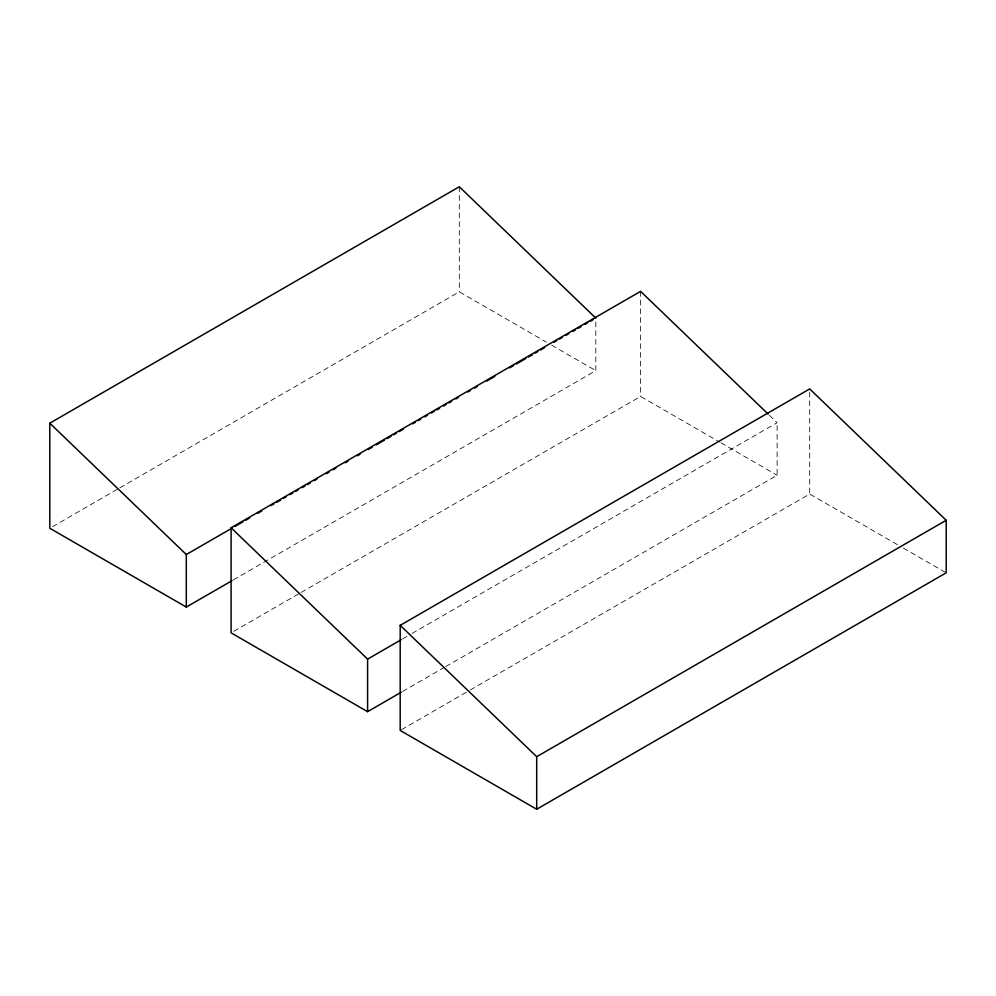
<?xml version="1.0" encoding="UTF-8"?>
<svg xmlns="http://www.w3.org/2000/svg" width="996" height="996" viewBox="0 0 996 996"><rect width="100%" height="100%" fill="white"/><g stroke="black" fill="none" stroke-linecap="round" stroke-linejoin="round"><path stroke-width="0.75" stroke-dasharray="4.98 3.74" d="M52.489 526.71L118.499 488.6M119.844 487.816L459.305 291.84L546.294 342.051M233.45 579.846L595.807 370.649L595.807 319.654M233.786 631.302L299.796 593.193M301.141 592.421L640.602 396.433L719.56 442.012M402.621 638.909L410.701 634.24M412.058 633.468L777.104 422.702L769.273 415.17M402.621 691.448L444.378 667.332M445.735 666.561L777.104 475.241L777.104 422.702M401.537 729.657L468.892 690.776M470.237 689.991L809.698 494.004L898.019 544.999M903.372 548.099L946.2 572.812M551.647 345.151L595.807 370.649M720.905 442.784L777.104 475.241M809.698 392.013L809.698 494.004M640.602 291.355L640.602 396.433M459.305 186.75L459.305 291.84"/><path stroke-width="1.49" d="M232.105 580.631L186.302 607.074L49.8 528.266L49.8 423.188L459.305 186.75L595.807 318.11M401.276 692.22L367.599 711.667L231.097 632.858L231.097 527.78L640.602 291.355L768.153 414.087M186.302 607.074L186.302 554.535L232.105 528.092M234.795 526.535L242.875 521.867M245.576 520.31L249.61 517.982M257.703 513.314L261.736 510.973M271.173 505.532L273.863 503.976M276.552 502.42L280.598 500.092M283.287 498.535L285.989 496.979M290.023 494.651L292.724 493.095M295.414 491.538L298.103 489.982M302.149 487.642L304.838 486.098M307.54 484.542L310.229 482.985M314.275 480.645L316.965 479.088M326.402 473.648L329.091 472.092M333.137 469.763L335.826 468.207M345.251 462.767L347.953 461.21M357.377 455.757L360.079 454.201M368.159 449.545L372.193 447.204M376.239 444.876L384.319 440.207M387.021 438.651L391.055 436.323M393.756 434.766L396.445 433.21M399.135 431.654L403.181 429.313M412.605 423.873L415.307 422.316M417.996 420.76L420.685 419.204M424.732 416.876L427.421 415.32M431.467 412.991L434.156 411.435M436.858 409.879L439.547 408.323M443.594 405.982L446.283 404.426M448.984 402.882L451.674 401.326M455.72 398.985L458.409 397.429M467.834 391.988L470.535 390.432M474.569 388.104L477.271 386.548M486.695 381.095L494.775 376.438M509.603 367.873L513.637 365.544M516.339 363.988L525.764 358.548M528.453 356.991L532.499 354.663M535.188 353.107L537.89 351.551M540.579 349.994L544.625 347.654M554.05 342.213L556.739 340.657M559.441 339.101L562.13 337.544M566.176 335.216L568.865 333.66M572.912 331.332L575.601 329.776M578.303 328.219L580.992 326.663M585.038 324.323L587.727 322.766M590.416 321.21L593.118 319.654M400.193 625.351L809.698 388.926L946.2 520.273L946.2 572.812L536.695 809.25L400.193 730.442L400.193 625.351L536.695 756.699L536.695 809.25M367.599 711.667L367.599 659.128L401.276 639.681M536.695 756.699L946.2 520.273M231.097 527.78L367.599 659.128M49.8 423.188L186.302 554.535"/></g></svg>
